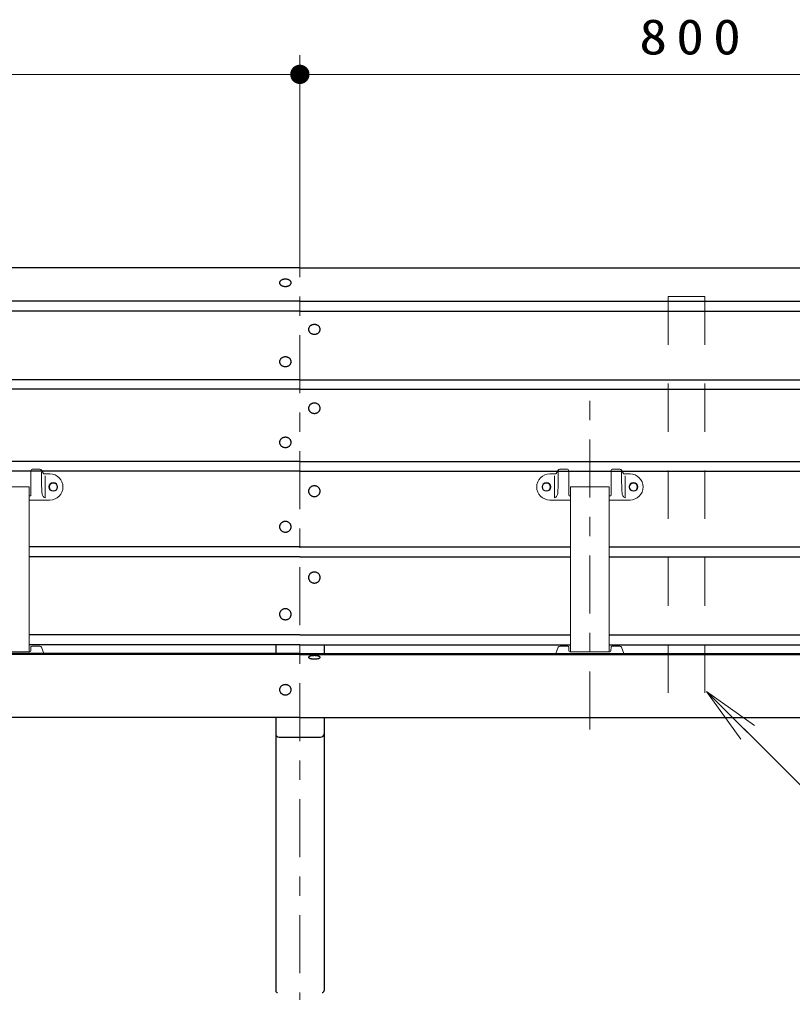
# Model space of a CAD drawing. Units: millimetres on the paper, scale 1:20. Extents: x -365 to 12, y -47 to 257.
# Drawn here: x -278 to -238, y 98.6 to 148.9 of the extents above; entities that cross this region are included whole.
import ezdxf

# ---------------------------------------------------------------- set-up
doc = ezdxf.new("R2010")
doc.units = ezdxf.units.MM
doc.linetypes.add('USER1', pattern=[4.5, 2.5, -2])
doc.linetypes.add('USER2', pattern=[6, 3, -1, 1, -1])
doc.layers.add('LY_1', color=7, linetype='Continuous', lineweight=25)
doc.styles.add('ＭＳ ゴシック', font='')
doc.styles.get('ＭＳ ゴシック').set_extended_font_data('MS Gothic')

# ---------------------------------------------------------------- blocks, each defined once
blk = doc.blocks.new('filled_dot')
at = {"color": 0, "linetype": 'Continuous', "lineweight": -2, "const_width": 1.25}
blk.add_lwpolyline([(-0.625, 0, 1), (0.625, 0, 1)], format="xyb", close=True, dxfattribs=at)

msp = doc.modelspace()

# ---------------------------------------------------------------- linework, layer by layer
at = {"layer": 'LY_1', "lineweight": 13}
for p, q in [((-263.479, 138.086), (-263.479, 147.086)), ((-303.479, 146.086), (-263.479, 146.086)), ((-263.479, 146.086), (-223.479, 146.086)), ((-240.68, 111.692), (-242.452, 114.163)), ((-242.452, 114.163), (-239.974, 112.4)), ((-242.452, 114.163), (-240.327, 112.046))]:
    msp.add_line(p, q, dxfattribs=at)
at = {"layer": 'LY_1', "linetype": 'USER2', "lineweight": 13}
for p, q in [((-263.479, 138.586), (-263.479, 95.586)), ((-248.479, 112.193), (-248.479, 129.737))]:
    msp.add_line(p, q, dxfattribs=at)
at = {"layer": 'LY_1'}
for p, q in [((-263.479, 136.086), (-308.229, 136.086)), ((-263.479, 136.086), (-218.728, 136.086)), ((-263.479, 134.345), (-307.979, 134.345)), ((-263.479, 134.345), (-218.978, 134.345)), ((-263.479, 133.836), (-308.229, 133.836)), ((-263.479, 133.836), (-218.729, 133.836)), ((-263.479, 130.278), (-307.979, 130.278)), ((-263.479, 130.278), (-218.978, 130.278)), ((-263.479, 129.806), (-308.229, 129.806)), ((-263.479, 129.806), (-218.729, 129.806)), ((-263.479, 126.055), (-307.979, 126.055)), ((-263.479, 126.055), (-218.978, 126.055)), ((-263.479, 125.56), (-308.229, 125.56)), ((-263.479, 125.56), (-218.729, 125.56)), ((-263.479, 121.644), (-277.479, 121.644)), ((-263.479, 121.644), (-249.479, 121.644)), ((-247.479, 121.644), (-218.978, 121.644)), ((-263.479, 121.129), (-277.479, 121.129)), ((-263.479, 121.129), (-249.479, 121.129)), ((-247.479, 121.129), (-218.729, 121.129)), ((-263.479, 117.092), (-277.479, 117.092)), ((-263.479, 117.092), (-249.479, 117.092)), ((-247.479, 117.092), (-218.978, 117.092)), ((-263.479, 116.577), (-277.479, 116.577)), ((-264.729, 116.577), (-264.729, 116.132)), ((-263.479, 116.577), (-249.479, 116.577)), ((-262.229, 116.577), (-262.229, 116.132)), ((-247.479, 116.577), (-218.728, 116.577)), ((-263.479, 116.132), (-308.229, 116.132)), ((-263.479, 116.08), (-308.229, 116.08)), ((-263.479, 116.132), (-218.728, 116.132)), ((-263.479, 116.08), (-218.728, 116.08)), ((-263.479, 112.809), (-308.229, 112.809)), ((-264.729, 112.809), (-264.729, 98.686)), ((-263.479, 112.809), (-218.728, 112.809)), ((-262.229, 112.809), (-262.229, 98.686)), ((-264.554, 111.801), (-262.404, 111.801))]:
    msp.add_line(p, q, dxfattribs=at)
at = {"layer": 'LY_1', "linetype": 'USER1', "lineweight": 13}
for p, q in [((-244.429, 134.586), (-244.429, 112.809)), ((-244.429, 134.586), (-242.529, 134.586)), ((-242.529, 134.586), (-242.529, 112.809))]:
    msp.add_line(p, q, dxfattribs=at)
at = {"layer": 'LY_1', "color": 140, "lineweight": 13}
for p, q in [((-277.383, 125.566), (-277.383, 124.324)), ((-277.283, 125.666), (-276.926, 125.666)), ((-276.843, 125.091), (-276.843, 125.508)), ((-276.74, 125.429), (-276.837, 125.613)), ((-276.404, 125.416), (-276.718, 125.416)), ((-250.554, 125.416), (-250.239, 125.416)), ((-250.217, 125.429), (-250.12, 125.613)), ((-250.114, 125.091), (-250.114, 125.508)), ((-249.674, 125.666), (-250.031, 125.666)), ((-249.574, 125.566), (-249.574, 124.324)), ((-247.383, 125.566), (-247.383, 124.324)), ((-247.283, 125.666), (-246.926, 125.666)), ((-246.843, 125.091), (-246.843, 125.508)), ((-246.74, 125.429), (-246.837, 125.613)), ((-246.404, 125.416), (-246.718, 125.416)), ((-276.647, 124.178), (-276.647, 125.315)), ((-250.31, 124.178), (-250.31, 125.315)), ((-246.647, 124.178), (-246.647, 125.315)), ((-279.479, 124.74), (-277.479, 124.74)), ((-277.479, 116.213), (-277.479, 124.74)), ((-249.479, 116.213), (-249.479, 124.74)), ((-249.479, 124.74), (-247.479, 124.74)), ((-247.479, 116.213), (-247.479, 124.74)), ((-277.433, 124.274), (-277.479, 124.274)), ((-276.404, 124.066), (-277.479, 124.066)), ((-249.479, 124.066), (-250.554, 124.066)), ((-249.479, 124.274), (-249.524, 124.274)), ((-247.433, 124.274), (-247.479, 124.274)), ((-246.404, 124.066), (-247.479, 124.066)), ((-277.396, 116.26), (-277.385, 116.463)), ((-276.934, 116.51), (-277.335, 116.51)), ((-276.841, 116.446), (-276.722, 116.132)), ((-250.116, 116.446), (-250.235, 116.132)), ((-250.023, 116.51), (-249.622, 116.51)), ((-249.561, 116.26), (-249.572, 116.463)), ((-247.396, 116.26), (-247.385, 116.463)), ((-246.934, 116.51), (-247.335, 116.51)), ((-246.841, 116.446), (-246.722, 116.132)), ((-277.446, 116.213), (-278.479, 116.213)), ((-249.511, 116.213), (-248.479, 116.213)), ((-247.446, 116.213), (-248.479, 116.213))]:
    msp.add_line(p, q, dxfattribs=at)
at = {"layer": 'LY_1'}
for points in [[(-264.529, 135.303), (-264.527, 135.287), (-264.524, 135.271), (-264.518, 135.255), (-264.51, 135.239), (-264.5, 135.224), (-264.488, 135.209), (-264.474, 135.196), (-264.458, 135.183), (-264.441, 135.17), (-264.421, 135.159), (-264.401, 135.149), (-264.379, 135.141), (-264.355, 135.133), (-264.331, 135.127), (-264.306, 135.122), (-264.281, 135.118), (-264.255, 135.116), (-264.229, 135.115), (-264.202, 135.116), (-264.176, 135.118), (-264.151, 135.122), (-264.126, 135.127), (-264.102, 135.133), (-264.079, 135.141), (-264.056, 135.149), (-264.036, 135.159), (-264.016, 135.17), (-263.999, 135.183), (-263.983, 135.196), (-263.969, 135.209), (-263.957, 135.224), (-263.947, 135.239), (-263.939, 135.255), (-263.933, 135.271), (-263.93, 135.287), (-263.929, 135.303), (-263.93, 135.32), (-263.933, 135.336), (-263.939, 135.352), (-263.947, 135.368), (-263.957, 135.383), (-263.969, 135.397), (-263.983, 135.411), (-263.999, 135.424), (-264.016, 135.436), (-264.036, 135.447), (-264.056, 135.457), (-264.079, 135.466), (-264.102, 135.474), (-264.126, 135.48), (-264.151, 135.485), (-264.176, 135.489), (-264.202, 135.491), (-264.229, 135.491), (-264.255, 135.491), (-264.281, 135.489), (-264.306, 135.485), (-264.331, 135.48), (-264.355, 135.474), (-264.379, 135.466), (-264.401, 135.457), (-264.421, 135.447), (-264.441, 135.436), (-264.458, 135.424), (-264.474, 135.411), (-264.488, 135.397), (-264.5, 135.383), (-264.51, 135.368), (-264.518, 135.352), (-264.524, 135.336), (-264.527, 135.32)], [(-263.029, 132.894), (-263.027, 132.872), (-263.024, 132.85), (-263.018, 132.829), (-263.01, 132.808), (-263, 132.788), (-262.988, 132.768), (-262.974, 132.75), (-262.958, 132.732), (-262.941, 132.716), (-262.921, 132.702), (-262.901, 132.688), (-262.879, 132.676), (-262.855, 132.666), (-262.831, 132.658), (-262.806, 132.651), (-262.781, 132.647), (-262.755, 132.644), (-262.729, 132.643), (-262.702, 132.644), (-262.676, 132.647), (-262.651, 132.651), (-262.626, 132.658), (-262.602, 132.666), (-262.579, 132.676), (-262.556, 132.688), (-262.536, 132.702), (-262.516, 132.716), (-262.499, 132.732), (-262.483, 132.75), (-262.469, 132.768), (-262.457, 132.788), (-262.447, 132.808), (-262.439, 132.829), (-262.433, 132.85), (-262.43, 132.872), (-262.429, 132.894), (-262.43, 132.916), (-262.433, 132.937), (-262.439, 132.959), (-262.447, 132.98), (-262.457, 133), (-262.469, 133.019), (-262.483, 133.038), (-262.499, 133.055), (-262.516, 133.071), (-262.536, 133.086), (-262.556, 133.1), (-262.579, 133.111), (-262.602, 133.121), (-262.626, 133.13), (-262.651, 133.136), (-262.676, 133.141), (-262.702, 133.144), (-262.729, 133.145), (-262.755, 133.144), (-262.781, 133.141), (-262.806, 133.136), (-262.831, 133.13), (-262.855, 133.121), (-262.879, 133.111), (-262.901, 133.1), (-262.921, 133.086), (-262.941, 133.071), (-262.958, 133.055), (-262.974, 133.038), (-262.988, 133.019), (-263, 133), (-263.01, 132.98), (-263.018, 132.959), (-263.024, 132.937), (-263.027, 132.916)], [(-264.529, 131.22), (-264.527, 131.198), (-264.524, 131.176), (-264.518, 131.155), (-264.51, 131.134), (-264.5, 131.114), (-264.488, 131.094), (-264.474, 131.076), (-264.458, 131.058), (-264.441, 131.042), (-264.421, 131.027), (-264.401, 131.014), (-264.379, 131.002), (-264.355, 130.992), (-264.331, 130.984), (-264.306, 130.977), (-264.281, 130.972), (-264.255, 130.97), (-264.229, 130.969), (-264.202, 130.97), (-264.176, 130.972), (-264.151, 130.977), (-264.126, 130.984), (-264.102, 130.992), (-264.079, 131.002), (-264.056, 131.014), (-264.036, 131.027), (-264.016, 131.042), (-263.999, 131.058), (-263.983, 131.076), (-263.969, 131.094), (-263.957, 131.114), (-263.947, 131.134), (-263.939, 131.155), (-263.933, 131.176), (-263.93, 131.198), (-263.929, 131.22), (-263.93, 131.242), (-263.933, 131.263), (-263.939, 131.285), (-263.947, 131.306), (-263.957, 131.326), (-263.969, 131.345), (-263.983, 131.364), (-263.999, 131.381), (-264.016, 131.397), (-264.036, 131.412), (-264.056, 131.425), (-264.079, 131.437), (-264.102, 131.447), (-264.126, 131.456), (-264.151, 131.462), (-264.176, 131.467), (-264.202, 131.47), (-264.229, 131.471), (-264.255, 131.47), (-264.281, 131.467), (-264.306, 131.462), (-264.331, 131.456), (-264.355, 131.447), (-264.379, 131.437), (-264.401, 131.425), (-264.421, 131.412), (-264.441, 131.397), (-264.458, 131.381), (-264.474, 131.364), (-264.488, 131.345), (-264.5, 131.326), (-264.51, 131.306), (-264.518, 131.285), (-264.524, 131.263), (-264.527, 131.242)], [(-263.029, 128.813), (-263.027, 128.79), (-263.024, 128.767), (-263.018, 128.745), (-263.01, 128.722), (-263, 128.701), (-262.988, 128.681), (-262.974, 128.661), (-262.958, 128.643), (-262.941, 128.626), (-262.921, 128.61), (-262.901, 128.596), (-262.879, 128.584), (-262.855, 128.573), (-262.831, 128.564), (-262.806, 128.557), (-262.781, 128.552), (-262.755, 128.549), (-262.729, 128.548), (-262.702, 128.549), (-262.676, 128.552), (-262.651, 128.557), (-262.626, 128.564), (-262.602, 128.573), (-262.579, 128.584), (-262.556, 128.596), (-262.536, 128.61), (-262.516, 128.626), (-262.499, 128.643), (-262.483, 128.661), (-262.469, 128.681), (-262.457, 128.701), (-262.447, 128.722), (-262.439, 128.745), (-262.433, 128.767), (-262.43, 128.79), (-262.429, 128.813), (-262.43, 128.836), (-262.433, 128.859), (-262.439, 128.882), (-262.447, 128.904), (-262.457, 128.925), (-262.469, 128.945), (-262.483, 128.965), (-262.499, 128.983), (-262.516, 129), (-262.536, 129.016), (-262.556, 129.03), (-262.579, 129.042), (-262.602, 129.053), (-262.626, 129.062), (-262.651, 129.069), (-262.676, 129.074), (-262.702, 129.077), (-262.729, 129.078), (-262.755, 129.077), (-262.781, 129.074), (-262.806, 129.069), (-262.831, 129.062), (-262.855, 129.053), (-262.879, 129.042), (-262.901, 129.03), (-262.921, 129.016), (-262.941, 129), (-262.958, 128.983), (-262.974, 128.965), (-262.988, 128.945), (-263, 128.925), (-263.01, 128.904), (-263.018, 128.882), (-263.024, 128.859), (-263.027, 128.836)], [(-264.529, 127.048), (-264.527, 127.025), (-264.524, 127.002), (-264.518, 126.979), (-264.51, 126.957), (-264.5, 126.936), (-264.488, 126.915), (-264.474, 126.896), (-264.458, 126.878), (-264.441, 126.86), (-264.421, 126.845), (-264.401, 126.831), (-264.379, 126.818), (-264.355, 126.808), (-264.331, 126.799), (-264.306, 126.792), (-264.281, 126.787), (-264.255, 126.784), (-264.229, 126.783), (-264.202, 126.784), (-264.176, 126.787), (-264.151, 126.792), (-264.126, 126.799), (-264.102, 126.808), (-264.079, 126.818), (-264.056, 126.831), (-264.036, 126.845), (-264.016, 126.86), (-263.999, 126.878), (-263.983, 126.896), (-263.969, 126.915), (-263.957, 126.936), (-263.947, 126.957), (-263.939, 126.979), (-263.933, 127.002), (-263.93, 127.025), (-263.929, 127.048), (-263.93, 127.071), (-263.933, 127.094), (-263.939, 127.116), (-263.947, 127.138), (-263.957, 127.16), (-263.969, 127.18), (-263.983, 127.2), (-263.999, 127.218), (-264.016, 127.235), (-264.036, 127.251), (-264.056, 127.265), (-264.079, 127.277), (-264.102, 127.288), (-264.126, 127.297), (-264.151, 127.303), (-264.176, 127.308), (-264.202, 127.312), (-264.229, 127.313), (-264.255, 127.312), (-264.281, 127.308), (-264.306, 127.303), (-264.331, 127.297), (-264.355, 127.288), (-264.379, 127.277), (-264.401, 127.265), (-264.421, 127.251), (-264.441, 127.235), (-264.458, 127.218), (-264.474, 127.2), (-264.488, 127.18), (-264.5, 127.16), (-264.51, 127.138), (-264.518, 127.116), (-264.524, 127.094), (-264.527, 127.071)], [(-263.029, 124.523), (-263.027, 124.499), (-263.024, 124.475), (-263.018, 124.452), (-263.01, 124.429), (-263, 124.406), (-262.988, 124.385), (-262.974, 124.365), (-262.958, 124.346), (-262.941, 124.328), (-262.921, 124.312), (-262.901, 124.297), (-262.879, 124.284), (-262.855, 124.273), (-262.831, 124.264), (-262.806, 124.256), (-262.781, 124.251), (-262.755, 124.248), (-262.729, 124.247), (-262.702, 124.248), (-262.676, 124.251), (-262.651, 124.256), (-262.626, 124.264), (-262.602, 124.273), (-262.579, 124.284), (-262.556, 124.297), (-262.536, 124.312), (-262.516, 124.328), (-262.499, 124.346), (-262.483, 124.365), (-262.469, 124.385), (-262.457, 124.406), (-262.447, 124.429), (-262.439, 124.452), (-262.433, 124.475), (-262.43, 124.499), (-262.429, 124.523), (-262.43, 124.547), (-262.433, 124.571), (-262.439, 124.595), (-262.447, 124.618), (-262.457, 124.64), (-262.469, 124.661), (-262.483, 124.682), (-262.499, 124.701), (-262.516, 124.719), (-262.536, 124.735), (-262.556, 124.75), (-262.579, 124.763), (-262.602, 124.774), (-262.626, 124.783), (-262.651, 124.79), (-262.676, 124.795), (-262.702, 124.799), (-262.729, 124.8), (-262.755, 124.799), (-262.781, 124.795), (-262.806, 124.79), (-262.831, 124.783), (-262.855, 124.774), (-262.879, 124.763), (-262.901, 124.75), (-262.921, 124.735), (-262.941, 124.719), (-262.958, 124.701), (-262.974, 124.682), (-262.988, 124.661), (-263, 124.64), (-263.01, 124.618), (-263.018, 124.595), (-263.024, 124.571), (-263.027, 124.547)], [(-264.529, 122.681), (-264.527, 122.657), (-264.524, 122.633), (-264.518, 122.609), (-264.51, 122.586), (-264.5, 122.564), (-264.488, 122.543), (-264.474, 122.522), (-264.458, 122.503), (-264.441, 122.485), (-264.421, 122.469), (-264.401, 122.454), (-264.379, 122.442), (-264.355, 122.43), (-264.331, 122.421), (-264.306, 122.414), (-264.281, 122.409), (-264.255, 122.406), (-264.229, 122.404), (-264.202, 122.406), (-264.176, 122.409), (-264.151, 122.414), (-264.126, 122.421), (-264.102, 122.43), (-264.079, 122.442), (-264.056, 122.454), (-264.036, 122.469), (-264.016, 122.485), (-263.999, 122.503), (-263.983, 122.522), (-263.969, 122.543), (-263.957, 122.564), (-263.947, 122.586), (-263.939, 122.609), (-263.933, 122.633), (-263.93, 122.657), (-263.929, 122.681), (-263.93, 122.705), (-263.933, 122.729), (-263.939, 122.752), (-263.947, 122.775), (-263.957, 122.798), (-263.969, 122.819), (-263.983, 122.839), (-263.999, 122.858), (-264.016, 122.876), (-264.036, 122.893), (-264.056, 122.907), (-264.079, 122.92), (-264.102, 122.931), (-264.126, 122.941), (-264.151, 122.948), (-264.176, 122.953), (-264.202, 122.956), (-264.229, 122.957), (-264.255, 122.956), (-264.281, 122.953), (-264.306, 122.948), (-264.331, 122.941), (-264.355, 122.931), (-264.379, 122.92), (-264.401, 122.907), (-264.421, 122.893), (-264.441, 122.876), (-264.458, 122.858), (-264.474, 122.839), (-264.488, 122.819), (-264.5, 122.798), (-264.51, 122.775), (-264.518, 122.752), (-264.524, 122.729), (-264.527, 122.705)], [(-263.029, 120.056), (-263.027, 120.032), (-263.024, 120.007), (-263.018, 119.983), (-263.01, 119.959), (-263, 119.936), (-262.988, 119.914), (-262.974, 119.893), (-262.958, 119.873), (-262.941, 119.855), (-262.921, 119.838), (-262.901, 119.823), (-262.879, 119.81), (-262.855, 119.798), (-262.831, 119.789), (-262.806, 119.781), (-262.781, 119.776), (-262.755, 119.772), (-262.729, 119.771), (-262.702, 119.772), (-262.676, 119.776), (-262.651, 119.781), (-262.626, 119.789), (-262.602, 119.798), (-262.579, 119.81), (-262.556, 119.823), (-262.536, 119.838), (-262.516, 119.855), (-262.499, 119.873), (-262.483, 119.893), (-262.469, 119.914), (-262.457, 119.936), (-262.447, 119.959), (-262.439, 119.983), (-262.433, 120.007), (-262.43, 120.032), (-262.429, 120.056), (-262.43, 120.081), (-262.433, 120.106), (-262.439, 120.13), (-262.447, 120.154), (-262.457, 120.177), (-262.469, 120.199), (-262.483, 120.22), (-262.499, 120.24), (-262.516, 120.258), (-262.536, 120.275), (-262.556, 120.29), (-262.579, 120.303), (-262.602, 120.315), (-262.626, 120.324), (-262.651, 120.332), (-262.676, 120.337), (-262.702, 120.34), (-262.729, 120.341), (-262.755, 120.34), (-262.781, 120.337), (-262.806, 120.332), (-262.831, 120.324), (-262.855, 120.315), (-262.879, 120.303), (-262.901, 120.29), (-262.921, 120.275), (-262.941, 120.258), (-262.958, 120.24), (-262.974, 120.22), (-262.988, 120.199), (-263, 120.177), (-263.01, 120.154), (-263.018, 120.13), (-263.024, 120.106), (-263.027, 120.081)], [(-264.529, 118.157), (-264.527, 118.132), (-264.524, 118.107), (-264.518, 118.083), (-264.51, 118.059), (-264.5, 118.036), (-264.488, 118.014), (-264.474, 117.993), (-264.458, 117.973), (-264.441, 117.955), (-264.421, 117.938), (-264.401, 117.923), (-264.379, 117.91), (-264.355, 117.898), (-264.331, 117.889), (-264.306, 117.881), (-264.281, 117.876), (-264.255, 117.873), (-264.229, 117.872), (-264.202, 117.873), (-264.176, 117.876), (-264.151, 117.881), (-264.126, 117.889), (-264.102, 117.898), (-264.079, 117.91), (-264.056, 117.923), (-264.036, 117.938), (-264.016, 117.955), (-263.999, 117.973), (-263.983, 117.993), (-263.969, 118.014), (-263.957, 118.036), (-263.947, 118.059), (-263.939, 118.083), (-263.933, 118.107), (-263.93, 118.132), (-263.929, 118.157), (-263.93, 118.181), (-263.933, 118.206), (-263.939, 118.23), (-263.947, 118.254), (-263.957, 118.277), (-263.969, 118.299), (-263.983, 118.32), (-263.999, 118.34), (-264.016, 118.358), (-264.036, 118.375), (-264.056, 118.39), (-264.079, 118.403), (-264.102, 118.415), (-264.126, 118.424), (-264.151, 118.432), (-264.176, 118.437), (-264.202, 118.441), (-264.229, 118.442), (-264.255, 118.441), (-264.281, 118.437), (-264.306, 118.432), (-264.331, 118.424), (-264.355, 118.415), (-264.379, 118.403), (-264.401, 118.39), (-264.421, 118.375), (-264.441, 118.358), (-264.458, 118.34), (-264.474, 118.32), (-264.488, 118.299), (-264.5, 118.277), (-264.51, 118.254), (-264.518, 118.23), (-264.524, 118.206), (-264.527, 118.181)], [(-263.029, 115.93), (-263.027, 115.922), (-263.024, 115.915), (-263.018, 115.907), (-263.01, 115.9), (-263, 115.894), (-262.988, 115.887), (-262.974, 115.881), (-262.958, 115.875), (-262.941, 115.869), (-262.921, 115.864), (-262.901, 115.86), (-262.879, 115.856), (-262.855, 115.852), (-262.831, 115.849), (-262.806, 115.847), (-262.781, 115.846), (-262.755, 115.845), (-262.729, 115.844), (-262.702, 115.845), (-262.676, 115.846), (-262.651, 115.847), (-262.626, 115.849), (-262.602, 115.852), (-262.579, 115.856), (-262.556, 115.86), (-262.536, 115.864), (-262.516, 115.869), (-262.499, 115.875), (-262.483, 115.881), (-262.469, 115.887), (-262.457, 115.894), (-262.447, 115.9), (-262.439, 115.907), (-262.433, 115.915), (-262.43, 115.922), (-262.429, 115.93), (-262.43, 115.937), (-262.433, 115.944), (-262.439, 115.952), (-262.447, 115.959), (-262.457, 115.966), (-262.469, 115.972), (-262.483, 115.978), (-262.499, 115.984), (-262.516, 115.99), (-262.536, 115.995), (-262.556, 115.999), (-262.579, 116.003), (-262.602, 116.007), (-262.626, 116.01), (-262.651, 116.012), (-262.676, 116.013), (-262.702, 116.014), (-262.729, 116.015), (-262.755, 116.014), (-262.781, 116.013), (-262.806, 116.012), (-262.831, 116.01), (-262.855, 116.007), (-262.879, 116.003), (-262.901, 115.999), (-262.921, 115.995), (-262.941, 115.99), (-262.958, 115.984), (-262.974, 115.978), (-262.988, 115.972), (-263, 115.966), (-263.01, 115.959), (-263.018, 115.952), (-263.024, 115.944), (-263.027, 115.937)], [(-264.529, 114.25), (-264.527, 114.227), (-264.524, 114.204), (-264.518, 114.182), (-264.51, 114.16), (-264.5, 114.138), (-264.488, 114.118), (-264.474, 114.099), (-264.458, 114.08), (-264.441, 114.063), (-264.421, 114.048), (-264.401, 114.034), (-264.379, 114.022), (-264.355, 114.011), (-264.331, 114.002), (-264.306, 113.995), (-264.281, 113.99), (-264.255, 113.987), (-264.229, 113.986), (-264.202, 113.987), (-264.176, 113.99), (-264.151, 113.995), (-264.126, 114.002), (-264.102, 114.011), (-264.079, 114.022), (-264.056, 114.034), (-264.036, 114.048), (-264.016, 114.063), (-263.999, 114.08), (-263.983, 114.099), (-263.969, 114.118), (-263.957, 114.138), (-263.947, 114.16), (-263.939, 114.182), (-263.933, 114.204), (-263.93, 114.227), (-263.929, 114.25), (-263.93, 114.273), (-263.933, 114.296), (-263.939, 114.318), (-263.947, 114.34), (-263.957, 114.361), (-263.969, 114.382), (-263.983, 114.401), (-263.999, 114.419), (-264.016, 114.436), (-264.036, 114.452), (-264.056, 114.466), (-264.079, 114.478), (-264.102, 114.489), (-264.126, 114.498), (-264.151, 114.505), (-264.176, 114.51), (-264.202, 114.513), (-264.229, 114.514), (-264.255, 114.513), (-264.281, 114.51), (-264.306, 114.505), (-264.331, 114.498), (-264.355, 114.489), (-264.379, 114.478), (-264.401, 114.466), (-264.421, 114.452), (-264.441, 114.436), (-264.458, 114.419), (-264.474, 114.401), (-264.488, 114.382), (-264.5, 114.361), (-264.51, 114.34), (-264.518, 114.318), (-264.524, 114.296), (-264.527, 114.273)]]:
    msp.add_lwpolyline(points, close=True, dxfattribs=at)
at = {"layer": 'LY_1', "color": 140, "lineweight": 13}
for points in [[(-276.647, 124.178), (-276.684, 124.196), (-276.719, 124.219), (-276.749, 124.246), (-276.774, 124.279), (-276.792, 124.315), (-276.804, 124.358), (-276.812, 124.406), (-276.817, 124.462), (-276.822, 124.531), (-276.826, 124.607), (-276.83, 124.687), (-276.833, 124.769), (-276.836, 124.849), (-276.838, 124.924), (-276.839, 124.993), (-276.841, 125.051), (-276.841, 125.097), (-276.842, 125.126), (-276.842, 125.137), (-276.843, 125.126), (-276.843, 125.091)], [(-250.31, 124.178), (-250.273, 124.196), (-250.238, 124.219), (-250.208, 124.246), (-250.183, 124.279), (-250.165, 124.315), (-250.153, 124.358), (-250.145, 124.406), (-250.14, 124.462), (-250.135, 124.531), (-250.131, 124.607), (-250.127, 124.687), (-250.124, 124.769), (-250.121, 124.849), (-250.119, 124.924), (-250.118, 124.993), (-250.116, 125.051), (-250.116, 125.097), (-250.115, 125.126), (-250.115, 125.137), (-250.114, 125.126), (-250.114, 125.091)], [(-246.647, 124.178), (-246.684, 124.196), (-246.719, 124.219), (-246.749, 124.246), (-246.774, 124.279), (-246.792, 124.315), (-246.804, 124.358), (-246.812, 124.406), (-246.817, 124.462), (-246.822, 124.531), (-246.826, 124.607), (-246.83, 124.687), (-246.833, 124.769), (-246.836, 124.849), (-246.838, 124.924), (-246.839, 124.993), (-246.841, 125.051), (-246.841, 125.097), (-246.842, 125.126), (-246.842, 125.137), (-246.843, 125.126), (-246.843, 125.091)]]:
    msp.add_lwpolyline(points, dxfattribs=at)
at = {"layer": 'LY_1', "lineweight": 13}
msp.add_lwpolyline([(-242.452, 114.163), (-219.272, 91.073), (-172.622, 91.073)], dxfattribs=at)
for centre in [(-276.229, 124.741), (-250.729, 124.741), (-246.229, 124.741)]:
    msp.add_circle(centre, 0.225, dxfattribs=at)
at = {"layer": 'LY_1', "color": 140, "lineweight": 13}
for centre in [(-276.229, 124.741), (-250.729, 124.741), (-246.229, 124.741)]:
    msp.add_circle(centre, 0.2, dxfattribs=at)
for centre, radius, start, end in [((-277.283, 125.566), 0.1, 90, 180), ((-276.926, 125.566), 0.1, 27.8675, 90), ((-276.718, 125.441), 0.025, 207.8675, 270), ((-276.404, 124.741), 0.675, 270, 90), ((-250.554, 124.741), 0.675, 90, 270), ((-250.239, 125.441), 0.025, 270, 332.1325), ((-250.031, 125.566), 0.1, 90, 152.1325), ((-249.674, 125.566), 0.1, 0, 90), ((-247.283, 125.566), 0.1, 90, 180), ((-246.926, 125.566), 0.1, 27.8675, 90), ((-246.718, 125.441), 0.025, 207.8675, 270), ((-246.404, 124.741), 0.675, 270, 90), ((-277.433, 124.324), 0.05, 270, 0), ((-249.524, 124.324), 0.05, 180, 270), ((-247.433, 124.324), 0.05, 270, 0), ((-277.335, 116.46), 0.05, 90, 177), ((-276.934, 116.41), 0.1, 20.7969, 90), ((-250.023, 116.41), 0.1, 90, 159.2031), ((-249.622, 116.46), 0.05, 3, 90), ((-247.335, 116.46), 0.05, 90, 177), ((-246.934, 116.41), 0.1, 20.7969, 90), ((-277.446, 116.263), 0.05, 270, 357), ((-249.511, 116.263), 0.05, 183, 270), ((-247.446, 116.263), 0.05, 270, 357)]:
    msp.add_arc(centre, radius, start, end, dxfattribs=at)
at = {"layer": 'LY_1'}
for centre, radius, start, end in [((-264.554, 111.976), 0.175, 180, 270), ((-262.404, 111.976), 0.175, 270, 0), ((-264.629, 98.686), 0.1, 180, 270), ((-262.329, 98.686), 0.1, 270, 0)]:
    msp.add_arc(centre, radius, start, end, dxfattribs=at)

# ---------------------------------------------------------------- block references
at = {"layer": 'LY_1', "lineweight": 13, "xscale": 0.4, "yscale": 0.4, "rotation": 180}
msp.add_blockref('filled_dot', (-263.479, 146.086), dxfattribs=at)

# ---------------------------------------------------------------- texts
at = {"layer": 'LY_1', "insert": (-243.062, 147.086), "char_height": 1.833, "attachment_point": 8, "style": 'ＭＳ ゴシック'}
msp.add_mtext('\\T1.33;\\W1.15;800', dxfattribs=at)

doc.saveas('drawing.dxf')
